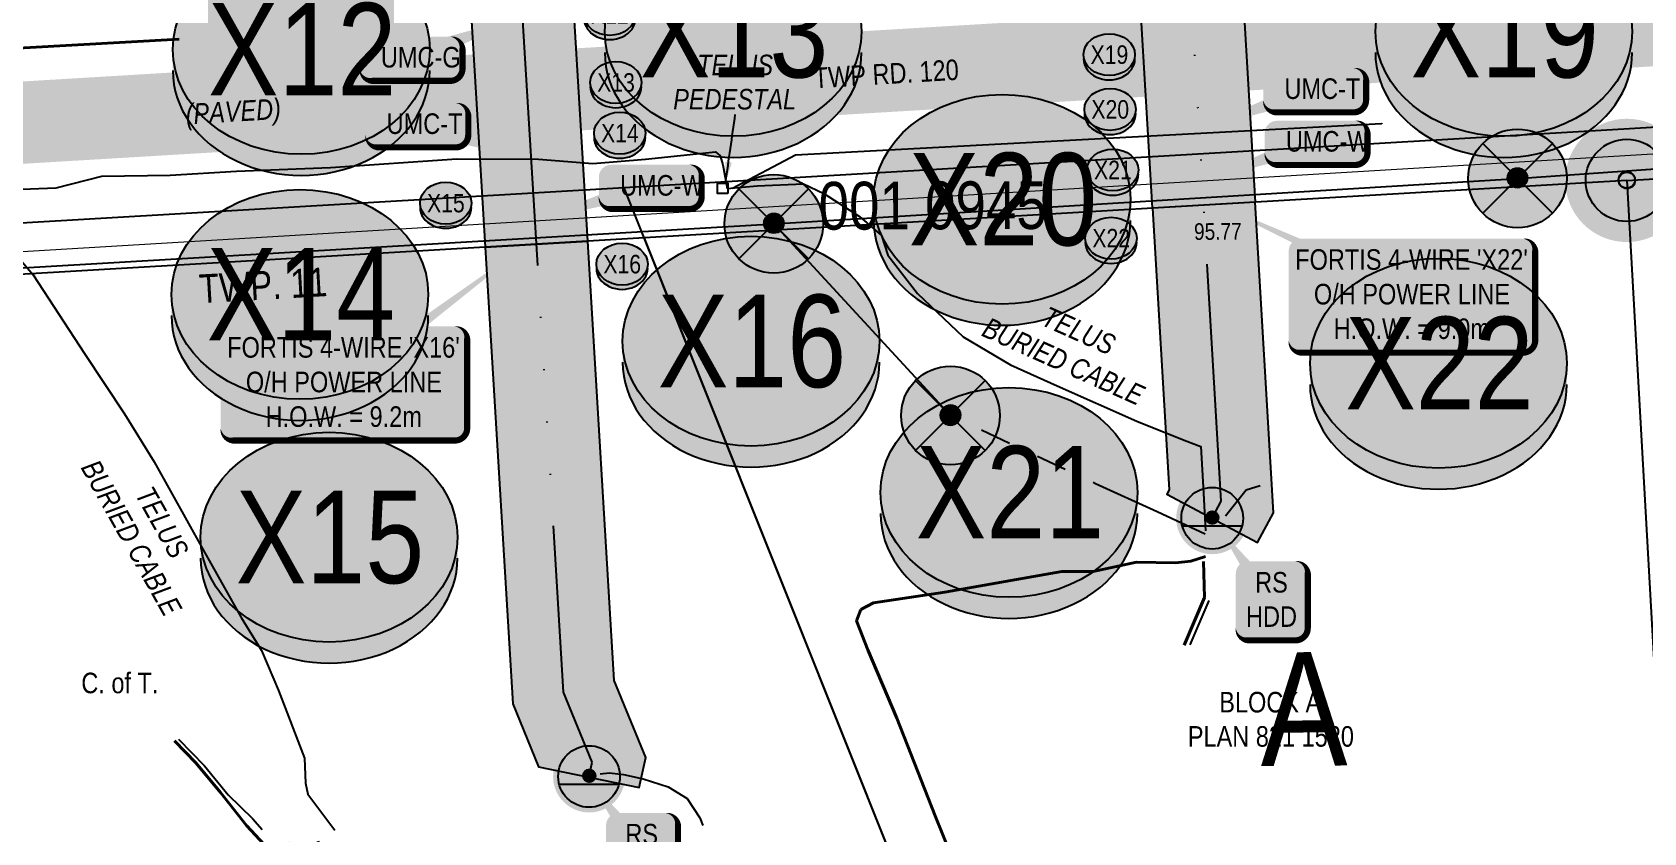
# Model space of a CAD drawing. Extents: x 312545 to 320442, y 5540407 to 5546054.
# Drawn here: x 316339.9 to 316496.8, y 5541290.9 to 5541368.9 of the extents above; entities that cross this region are included whole.
import ezdxf
from ezdxf.enums import TextEntityAlignment as Align

# ---------------------------------------------------------------- set-up
doc = ezdxf.new("R2010")
doc.units = 0
doc.header["$LTSCALE"] = 5
doc.header["$PDSIZE"] = 0.5
for name, pattern in [('COOP2', [10, 5, -1, 0, -1, 0, -1, 0, -1, 0, -1]), ('DASHDOT', [25.4, 12.7, -6.35, 0, -6.35]), ('POWERLINE5', [7.8, 2.4, -0.6, 0.6, -0.6, 0.6, -0.6, 2.4])]:
    doc.linetypes.add(name, pattern=pattern)
doc.layers.get('Defpoints').update_dxf_attribs({"color": 9})
for name, color, linetype in [('AS-POWER', 104, 'foc-POWER'), ('AS-POWER-EXISTING', 72, 'POWERLINE5'), ('AS-POWER-EXISTING-PP', 72, 'Continuous'), ('AS-POWER-EXISTING-PP-1000', 72, 'Continuous'), ('AS-ROADS', 254, 'Continuous'), ('AS-SYMBOL', 7, 'Continuous'), ('AS-SYMBOL-1000', 7, 'Continuous'), ('AS-TELEPHONE', 224, 'foc-TEL'), ('AS-TELEPHONE-T-1000', 224, 'Continuous'), ('D-TXT-1000', 6, 'Continuous'), ('FEATURE_LABEL', 7, 'Continuous'), ('L-MON', 1, 'Continuous'), ('L-MON-1000', 1, 'Continuous'), ('L-ROAD-T-1000', 7, 'Continuous'), ('L-SEC', 7, 'Continuous'), ('L-TITLEDB', 4, 'Continuous'), ('L-TITLEDB-T-1000', 4, 'Continuous'), ('P-APEX RECON PAY ITEMS-1000', 240, 'Continuous'), ('P-APEX RECON-URBAN', 30, 'COOP2'), ('P-APEX RECON-WORK AREA', 104, 'Continuous'), ('P-CROSSINGS', 250, 'Continuous'), ('P-CROSSINGS-1000', 250, 'Continuous')]:
    doc.layers.add(name, color=color, linetype=linetype)
doc.layers.add('AS-RECON EXISTING', color=151, linetype='DASHDOT', lineweight=40)
doc.layers.add('T-TEXT-1000', color=48, linetype='Continuous', lineweight=18)
doc.layers.add('AS-WATER PIPE', color=7, linetype='foc-WATER', lineweight=9, true_color=0x8ac4ff)
doc.layers.add('P-APEX RECON-TO BE DRILLED-H', color=7, linetype='Continuous', true_color=0xffafe1)
doc.styles.add('1.8', font='ARIALN.TTF', dxfattribs={"height": 1.8})
doc.styles.add('175L', font='ARIALN.TTF', dxfattribs={"height": 10})
doc.styles.add('80', font='ARIALN.TTF', dxfattribs={"height": 10})
doc.styles.add('80L', font='ARIALN.TTF', dxfattribs={"height": 10})
doc.styles.add('80LS', font='ARIALNI.TTF', dxfattribs={"height": 10})
doc.styles.add('Crossing', font='ARIALN.TTF', dxfattribs={"height": 10})
doc.styles.add('foc-LtypeFont', font='ARIALN.TTF', dxfattribs={"height": 7.35})
doc.styles.get("Standard").update_dxf_attribs({"font": 'ARIALN.TTF'})
doc.linetypes.add('foc-POWER', pattern='A,6,-1,["P",foc-LtypeFont,S=0.2,R=0,X=-0.625,Y=-0.75],-1.24,4', length=12.24)
doc.linetypes.add('foc-TEL', pattern='A,2,-1,["T",foc-LtypeFont,S=0.2,R=0,X=-0.425,Y=-0.75],-1.24,8', length=12.24)
doc.linetypes.add('foc-WATER', pattern='A,10,-1,["W",foc-LtypeFont,S=0.2,R=0,X=-0.425,Y=-0.75],-2', length=13)
doc.dimstyles.new('Compass 1 000', dxfattribs={"dimtxt": 1.8, "dimasz": 2, "dimexe": 0.2, "dimexo": 0.0625, "dimgap": 0.5, "dimtad": 0, "dimtih": 1, "dimtoh": 1, "dimzin": 0, "dimdsep": 46, "dimtxsty": '1.8', "dimcen": 0.1, "dimse1": 1, "dimse2": 1, "dimclrd": 256, "dimclrt": 256, "dimaunit": 1, "dimadec": 4, "dimazin": 0, "dimtfac": 0.06, "dimtofl": 0, "dimtmove": 0, "dimatfit": 0, "dimfxl": 0.2, "dimtolj": 1, "dimtzin": 0, "dimlwd": -1, "dimarcsym": 0})

# ---------------------------------------------------------------- blocks, each defined once
blk = doc.blocks.new('fdia')
at = {"color": 255, "const_width": 1}
blk.add_lwpolyline([(-0.5, 0, 1), (0.5, 0, 1)], format="xyb", close=True, dxfattribs=at)
blk = doc.blocks.new('Fdiaa')
blk.add_blockref('fdia', (0, 0))
blk = doc.blocks.new('fdib')
at = {"color": 1, "const_width": 1.6}
blk.add_lwpolyline([(-0.4, 0, 1), (0.4, 0, 1)], format="xyb", close=True, dxfattribs=at)
at = {"color": 1}
blk.add_circle((0, 0), 0.8, dxfattribs=at)
blk = doc.blocks.new('Fdibb')
blk.add_blockref('fdib', (0, 0))
blk = doc.blocks.new('fdicc')
for name in ['Fdibb', 'Fdiaa']:
    blk.add_blockref(name, (0, 0))
blk = doc.blocks.new('FDI')
blk.add_blockref('fdicc', (0, 0))
blk = doc.blocks.new('POWERPOLE')
h = blk.add_hatch(color=255)
edge = h.paths.add_edge_path()
edge.add_arc((0, 0), 0.96, 0, 360)
at = {"linetype": 'Continuous'}
for p, q in [((0.679, -0.679), (-0.679, 0.679)), ((-0.679, -0.679), (0.679, 0.679))]:
    blk.add_line(p, q, dxfattribs=at)
blk.add_circle((0, 0), 0.96, dxfattribs=at)
blk = doc.blocks.new('RISER')
h = blk.add_hatch(color=255)
h.dxf.hatch_style = 1
edge = h.paths.add_edge_path()
edge.add_arc((0, 0), 0.7, 0, 360)
blk.add_hatch(color=13).paths.add_polyline_path([(0.581, -0.15), (-0.581, -0.15, 0.774597)])
at = {"color": 13}
blk.add_line((-0.581, -0.15), (0.581, -0.15), dxfattribs=at)
blk.add_circle((0, 0), 0.6, dxfattribs=at)
blk = doc.blocks.new('*U1805')
h = blk.add_hatch(color=255)
edge = h.paths.add_edge_path()
edge.add_line((-54, -28.5), (54, -28.5))
edge.add_arc((54, -22.5), 6, 270, 360)
edge.add_line((60, -22.5), (60, 21))
edge.add_arc((54, 21), 6, 0, 90)
edge.add_line((54, 27), (-54, 27))
edge.add_arc((-54, 21), 6, 90, 180)
edge.add_line((-60, 21), (-60, -22.5))
edge.add_arc((-54, -22.5), 6, 180, 270)
at = {"color": 104, "flags": 128}
blk.add_lwpolyline([(-101.59, 46.79, 0, 7.5, 0), (0, 0, 0, 0, 0)], format="xyseb", dxfattribs=at)
blk.add_lwpolyline([(-54, -28.5, 3, 3, 0), (54, -28.5, 3, 3, 0.414214), (60, -22.5, 3, 3, 0), (60, 21, 3, 0, 0.414214), (54, 27, 0, 0, 0), (-54, 27, 0, 0, 0.414214), (-60, 21, 0, 0, 0), (-60, -22.5, 0, 3, 0.414214)], format="xyseb", close=True, dxfattribs=at)
at = {"color": 104, "style": '80'}
blk.add_attdef('ENTER_TEXT_001', (-26.85, -4.92), '', height=10, dxfattribs=at)
blk = doc.blocks.new('*U1806')
h = blk.add_hatch(color=255)
edge = h.paths.add_edge_path()
edge.add_line((-54, -28.5), (54, -28.5))
edge.add_arc((54, -22.5), 6, 270, 360)
edge.add_line((60, -22.5), (60, 21))
edge.add_arc((54, 21), 6, 0, 90)
edge.add_line((54, 27), (-54, 27))
edge.add_arc((-54, 21), 6, 90, 180)
edge.add_line((-60, 21), (-60, -22.5))
edge.add_arc((-54, -22.5), 6, 180, 270)
at = {"color": 104, "flags": 128}
blk.add_lwpolyline([(93.64, 70.14, 0, 7.5, 0), (0, 0, 0, 0, 0)], format="xyseb", dxfattribs=at)
blk.add_lwpolyline([(-54, -28.5, 3, 3, 0), (54, -28.5, 3, 3, 0.414214), (60, -22.5, 3, 3, 0), (60, 21, 3, 0, 0.414214), (54, 27, 0, 0, 0), (-54, 27, 0, 0, 0.414214), (-60, 21, 0, 0, 0), (-60, -22.5, 0, 3, 0.414214)], format="xyseb", close=True, dxfattribs=at)
at = {"color": 104, "style": '80'}
blk.add_attdef('ENTER_TEXT_001', (-26.85, -4.92), '', height=10, dxfattribs=at)
blk = doc.blocks.new('*U1813')
at = {"true_color": 0xffffa8}
h = blk.add_hatch(color=51, dxfattribs=at)
edge = h.paths.add_edge_path()
edge.add_line((-19, -11.5), (19, -11.5))
edge.add_arc((19, -5.5), 6, 270, 360)
edge.add_line((25, -5.5), (25, 4))
edge.add_arc((19, 4), 6, 0, 90)
edge.add_line((19, 10), (-19, 10))
edge.add_arc((-19, 4), 6, 90, 180)
edge.add_line((-25, 4), (-25, -5.5))
edge.add_arc((-19, -5.5), 6, 180, 270)
at = {"color": 240, "flags": 128}
blk.add_lwpolyline([(-19, -11.5, 3, 3, 0), (19, -11.5, 3, 3, 0.414214), (25, -5.5, 3, 3, 0), (25, 4, 3, 0, 0.414214), (19, 10, 0, 0, 0), (-19, 10, 0, 0, 0.414214), (-25, 4, 0, 0, 0), (-25, -5.5, 0, 3, 0.414214)], format="xyseb", close=True, dxfattribs=at)
for points in [[(-57.46, -20.02, 0, 10, 0), (0, 0, 5, 5, 0)], [(5.45, -7.08, 0, 10, 0), (0, 0, 5, 5, 0)]]:
    blk.add_lwpolyline(points, format="xyseb", dxfattribs=at)
at = {"color": 4, "style": '80'}
blk.add_attdef('OTHER_001', (-14.7, -5), '', height=10, dxfattribs=at)
blk = doc.blocks.new('*U1814')
at = {"true_color": 0xffffa8}
h = blk.add_hatch(color=51, dxfattribs=at)
edge = h.paths.add_edge_path()
edge.add_line((-11.5, -20), (11.5, -20))
edge.add_arc((11.5, -14), 6, 270, 360)
edge.add_line((17.5, -14), (17.5, 12.5))
edge.add_arc((11.5, 12.5), 6, 0, 90)
edge.add_line((11.5, 18.5), (-11.5, 18.5))
edge.add_arc((-11.5, 12.5), 6, 90, 180)
edge.add_line((-17.5, 12.5), (-17.5, -14))
edge.add_arc((-11.5, -14), 6, 180, 270)
at = {"color": 240, "flags": 128}
for points in [[(-25.18, 33.8, 0, 10, 0), (0, 0, 5, 5, 0)], [(5.45, -7.08, 0, 10, 0), (0, 0, 5, 5, 0)]]:
    blk.add_lwpolyline(points, format="xyseb", dxfattribs=at)
blk.add_lwpolyline([(-11.5, -20, 3, 3, 0), (11.5, -20, 3, 3, 0.414214), (17.5, -14, 3, 3, 0), (17.5, 12.5, 3, 0, 0.414214), (11.5, 18.5, 0, 0, 0), (-11.5, 18.5, 0, 0, 0.414214), (-17.5, 12.5, 0, 0, 0), (-17.5, -14, 0, 3, 0.414214)], format="xyseb", close=True, dxfattribs=at)
at = {"color": 4, "style": '80'}
blk.add_attdef('OTHER_001', (-14.7, -5), '', height=10, dxfattribs=at)
blk = doc.blocks.new('*U1815')
at = {"true_color": 0xffffa8}
h = blk.add_hatch(color=51, dxfattribs=at)
edge = h.paths.add_edge_path()
edge.add_line((-19, -11.5), (19, -11.5))
edge.add_arc((19, -5.5), 6, 270, 360)
edge.add_line((25, -5.5), (25, 4))
edge.add_arc((19, 4), 6, 0, 90)
edge.add_line((19, 10), (-19, 10))
edge.add_arc((-19, 4), 6, 90, 180)
edge.add_line((-25, 4), (-25, -5.5))
edge.add_arc((-19, -5.5), 6, 180, 270)
at = {"color": 240, "flags": 128}
blk.add_lwpolyline([(-19, -11.5, 3, 3, 0), (19, -11.5, 3, 3, 0.414214), (25, -5.5, 3, 3, 0), (25, 4, 3, 0, 0.414214), (19, 10, 0, 0, 0), (-19, 10, 0, 0, 0.414214), (-25, 4, 0, 0, 0), (-25, -5.5, 0, 3, 0.414214)], format="xyseb", close=True, dxfattribs=at)
for points in [[(55.83, -17.25, 0, 10, 0), (0, 0, 5, 5, 0)], [(5.45, -7.08, 0, 10, 0), (0, 0, 5, 5, 0)]]:
    blk.add_lwpolyline(points, format="xyseb", dxfattribs=at)
at = {"color": 4, "style": '80'}
blk.add_attdef('OTHER_001', (-14.7, -5), '', height=10, dxfattribs=at)
blk = doc.blocks.new('*U1817')
at = {"true_color": 0xffffa8}
h = blk.add_hatch(color=51, dxfattribs=at)
edge = h.paths.add_edge_path()
edge.add_line((-19, -11.5), (19, -11.5))
edge.add_arc((19, -5.5), 6, 270, 360)
edge.add_line((25, -5.5), (25, 4))
edge.add_arc((19, 4), 6, 0, 90)
edge.add_line((19, 10), (-19, 10))
edge.add_arc((-19, 4), 6, 90, 180)
edge.add_line((-25, 4), (-25, -5.5))
edge.add_arc((-19, -5.5), 6, 180, 270)
at = {"color": 240, "flags": 128}
for points in [[(54.3, 19.89, 0, 10, 0), (0, 0, 5, 5, 0)], [(5.45, -7.08, 0, 10, 0), (0, 0, 5, 5, 0)]]:
    blk.add_lwpolyline(points, format="xyseb", dxfattribs=at)
blk.add_lwpolyline([(-19, -11.5, 3, 3, 0), (19, -11.5, 3, 3, 0.414214), (25, -5.5, 3, 3, 0), (25, 4, 3, 0, 0.414214), (19, 10, 0, 0, 0), (-19, 10, 0, 0, 0.414214), (-25, 4, 0, 0, 0), (-25, -5.5, 0, 3, 0.414214)], format="xyseb", close=True, dxfattribs=at)
at = {"color": 4, "style": '80'}
blk.add_attdef('OTHER_001', (-14.7, -5), '', height=10, dxfattribs=at)
blk = doc.blocks.new('xing2')
h = blk.add_hatch(color=50)
h.dxf.hatch_style = 1
edge = h.paths.add_edge_path()
edge.add_ellipse((0, 0), major_axis=(-12.5, 0), ratio=0.816297, start_angle=0, end_angle=360)
h = blk.add_hatch(color=250)
h.dxf.hatch_style = 1
edge = h.paths.add_edge_path()
edge.add_ellipse((0, -2.05), major_axis=(-12.5, 0), ratio=0.816297, start_angle=0, end_angle=180)
edge.add_line((12.5, -2.05), (12.5, 0))
edge.add_ellipse((0, 0), major_axis=(-12.5, 0), ratio=0.816297, start_angle=0, end_angle=180, ccw=False)
edge.add_line((-12.5, 0), (-12.5, -2.05))
at = {"color": 250}
blk.add_ellipse((0, 0), major_axis=(-12.5, 0), ratio=0.816297, dxfattribs=at)
blk.add_ellipse((0, -2.05), major_axis=(-12.5, 0), ratio=0.816297, start_param=0, end_param=3.141593, dxfattribs=at)
at = {"color": 250, "style": 'Crossing'}
blk.add_attdef('CROSSING', text='', height=9, dxfattribs=at).set_placement((0.09, 0.02), align=Align.MIDDLE_CENTER)
at = {"color": 250, "style": 'Crossing', "flags": 1}
for tag, p in [('OWNER', (0.09, -12.49)), ('DESCRIPTION', (0.09, -25.77)), ('LOCATION', (0.09, -39.3)), ('DWG_REF', (0.09, -52.84))]:
    blk.add_attdef(tag, text='', height=9, dxfattribs=at).set_placement(p, align=Align.MIDDLE_CENTER)
blk = doc.blocks.new('*U1866')
at = {"true_color": 0xffffa8}
h = blk.add_hatch(color=51, dxfattribs=at)
edge = h.paths.add_edge_path()
edge.add_line((-19, -11.5), (19, -11.5))
edge.add_arc((19, -5.5), 6, 270, 360)
edge.add_line((25, -5.5), (25, 4))
edge.add_arc((19, 4), 6, 0, 90)
edge.add_line((19, 10), (-19, 10))
edge.add_arc((-19, 4), 6, 90, 180)
edge.add_line((-25, 4), (-25, -5.5))
edge.add_arc((-19, -5.5), 6, 180, 270)
at = {"color": 240, "flags": 128}
blk.add_lwpolyline([(-19, -11.5, 3, 3, 0), (19, -11.5, 3, 3, 0.414214), (25, -5.5, 3, 3, 0), (25, 4, 3, 0, 0.414214), (19, 10, 0, 0, 0), (-19, 10, 0, 0, 0.414214), (-25, 4, 0, 0, 0), (-25, -5.5, 0, 3, 0.414214)], format="xyseb", close=True, dxfattribs=at)
for points in [[(-55.55, -19, 0, 10, 0), (0, 0, 5, 5, 0)], [(5.45, -7.08, 0, 10, 0), (0, 0, 5, 5, 0)]]:
    blk.add_lwpolyline(points, format="xyseb", dxfattribs=at)
at = {"color": 4, "style": '80'}
blk.add_attdef('OTHER_001', (-14.7, -5), '', height=10, dxfattribs=at)
blk = doc.blocks.new('*U1867')
at = {"true_color": 0xffffa8}
h = blk.add_hatch(color=51, dxfattribs=at)
edge = h.paths.add_edge_path()
edge.add_line((-19, -11.5), (19, -11.5))
edge.add_arc((19, -5.5), 6, 270, 360)
edge.add_line((25, -5.5), (25, 4))
edge.add_arc((19, 4), 6, 0, 90)
edge.add_line((19, 10), (-19, 10))
edge.add_arc((-19, 4), 6, 90, 180)
edge.add_line((-25, 4), (-25, -5.5))
edge.add_arc((-19, -5.5), 6, 180, 270)
at = {"color": 240, "flags": 128}
blk.add_lwpolyline([(-19, -11.5, 3, 3, 0), (19, -11.5, 3, 3, 0.414214), (25, -5.5, 3, 3, 0), (25, 4, 3, 0, 0.414214), (19, 10, 0, 0, 0), (-19, 10, 0, 0, 0.414214), (-25, 4, 0, 0, 0), (-25, -5.5, 0, 3, 0.414214)], format="xyseb", close=True, dxfattribs=at)
for points in [[(-55.89, -17.01, 0, 10, 0), (0, 0, 5, 5, 0)], [(5.45, -7.08, 0, 10, 0), (0, 0, 5, 5, 0)]]:
    blk.add_lwpolyline(points, format="xyseb", dxfattribs=at)
at = {"color": 4, "style": '80'}
blk.add_attdef('OTHER_001', (-14.7, -5), '', height=10, dxfattribs=at)
blk = doc.blocks.new('*D1868')
at = {"layer": 'Defpoints', "color": 0, "transparency": 16777216}
for p in [(316505.47, 5541385.3), (316513.79, 5541385.8), (316507.27, 5541355.23)]:
    blk.add_point(p, dxfattribs=at)
at = {"layer": 'L-TITLEDB-T-1000', "transparency": 16777216}
for p, q in [((316513.55, 5541389.79), (316511.55, 5541389.79)), ((316513.67, 5541387.79), (316513.55, 5541389.79)), ((316515.72, 5541353.73), (316515.84, 5541351.74))]:
    blk.add_line(p, q, dxfattribs=at)
for points in [[(316514.01, 5541387.81), (316513.34, 5541387.77), (316513.79, 5541385.8)], [(316516.05, 5541353.75), (316515.39, 5541353.71), (316515.6, 5541355.73)]]:
    blk.add_solid(points, dxfattribs=at)
at = {"layer": 'L-TITLEDB-T-1000', "transparency": 16777216, "insert": (316503.1, 5541389.79), "char_height": 1.8, "attachment_point": 5, "style": '1.8'}
blk.add_mtext('\\A1;{\\H1.1111x;30.12 ROAD\\PPLAN 001 0945}', dxfattribs=at)

msp = doc.modelspace()

# ---------------------------------------------------------------- hatches: boundary and pattern name
at = {"layer": 'P-APEX RECON-TO BE DRILLED-H'}
h = msp.add_hatch(color=256, dxfattribs=at)
h.dxf.hatch_style = 1
h.paths.add_polyline_path([(316450.325, 5541323.919), (316450.54, 5541324.323), (316445.36, 5541412.261), (316455.346, 5541412.849), (316460.692, 5541322.098), (316459.15, 5541319.209)])
h = msp.add_hatch(color=256, dxfattribs=at)
h.dxf.hatch_style = 1
h.paths.add_polyline_path([(316389.164, 5541297.368), (316386.651, 5541303.492), (316380.314, 5541408.358), (316390.299, 5541408.961), (316396.535, 5541305.754), (316399.601, 5541298.285), (316398.963, 5541295.358)])

# ---------------------------------------------------------------- linework, layer by layer
at = {"layer": 'AS-POWER', "flags": 128}
for points in [[(316484.466, 5541354.639), (316557.642, 5541359.77), (316630.83, 5541364.206), (316706.523, 5541368.793), (316777.096, 5541373.071), (316850.234, 5541377.503), (316924.778, 5541381.316)], [(316273.804, 5541342.164), (316323.974, 5541345.048), (316412.052, 5541350.202), (316484.466, 5541354.639)], [(316412.056, 5541350.214), (316412.056, 5541350.214), (316429.256, 5541331.564)]]:
    msp.add_lwpolyline(points, dxfattribs=at)
at = {"layer": 'AS-POWER-EXISTING', "flags": 128}
for points in [[(316454.053, 5541320.019), (316449.365, 5541322.184), (316443.388, 5541324.914), (316429.226, 5541331.558)], [(316456.047, 5541321.793), (316458.031, 5541324.341), (316459.421, 5541324.741)], [(316454.404, 5541313.565), (316452.577, 5541309.246)], [(316354.111, 5541300.065), (316356.63, 5541297.462), (316358.937, 5541294.624), (316361.305, 5541292.351), (316362.334, 5541291.188), (316363.331, 5541290.398), (316365.36, 5541289.861), (316367.154, 5541289.861), (316368.443, 5541290.322), (316369.445, 5541290.68)], [(316395.167, 5541296.689), (316396.06, 5541296.77), (316397.431, 5541296.628), (316399.348, 5541296.197), (316401.767, 5541295.404), (316403.619, 5541294.273), (316404.872, 5541292.4), (316405.788, 5541289.809), (316405.734, 5541286.118), (316405.33, 5541280.491), (316404.735, 5541275.729), (316403.232, 5541270.723), (316402.289, 5541268.607), (316402.095, 5541267.203), (316403.744, 5541263.575), (316406.338, 5541260.291)]]:
    msp.add_lwpolyline(points, dxfattribs=at)
at = {"layer": 'AS-RECON EXISTING', "flags": 128}
for points in [[(316167.566, 5541372.875), (316172.726, 5541369.437), (316176.443, 5541367.035), (316180.369, 5541364.872), (316183.964, 5541362.803), (316185.974, 5541361.691), (316188.892, 5541360.044), (316191.455, 5541359.397), (316194.539, 5541359.224), (316196.544, 5541359.264), (316204.215, 5541360.268), (316214.699, 5541360.743), (316226.14, 5541362.112), (316239.104, 5541363.179), (316256.899, 5541363.592), (316276.392, 5541364.21), (316297.451, 5541365.378), (316317.951, 5541366.154), (316339.08, 5541367.357), (316365.234, 5541368.806), (316395.106, 5541370.916), (316417.226, 5541371.92), (316449.557, 5541373.719), (316499.496, 5541376.825), (316529.143, 5541378.657), (316558.777, 5541380.559), (316612.404, 5541383.688), (316672.147, 5541386.796), (316697.925, 5541388.286), (316760.986, 5541392.051), (316820.538, 5541395.932), (316869.941, 5541399.095), (316901.704, 5541400.755), (316927.718, 5541401.951), (316981.097, 5541405.719), (317030.522, 5541408.438), (317079.49, 5541411.554), (317126.343, 5541414.1), (317154.452, 5541415.629), (317155.634, 5541415.931), (317155.597, 5541417.344), (317155.332, 5541422.906), (317157.534, 5541422.996), (317164.94, 5541423.484), (317175.87, 5541423.985), (317195.019, 5541425.191), (317220.551, 5541426.697), (317240.373, 5541428.166), (317249.268, 5541428.42), (317259.092, 5541428.747), (317269.771, 5541429.292), (317279.613, 5541429.987), (317284.97, 5541430.775), (317286.327, 5541431.957), (317287.976, 5541433.813), (317289.272, 5541436.024)], [(316454.09, 5541317.839), (316452.65, 5541317.389), (316451.156, 5541317.23), (316447.384, 5541317.29), (316443.145, 5541316.366), (316440.093, 5541316.371), (316428.725, 5541314.374), (316421.777, 5541313.327), (316420.523, 5541312.686), (316420.107, 5541311.585), (316421.229, 5541308.768), (316424.022, 5541302.102), (316427.757, 5541292.6), (316432.507, 5541280.882), (316435.626, 5541272.336), (316437.384, 5541265.078), (316438.709, 5541260.49), (316439.115, 5541259.932), (316439.666, 5541259.636), (316440.485, 5541259.833), (316465.668, 5541264.227), (316492.267, 5541268.907), (316494.761, 5541269.591)]]:
    msp.add_lwpolyline(points, dxfattribs=at)
at = {"layer": 'AS-RECON EXISTING', "color": 240, "flags": 128}
for points in [[(316453.891, 5541317.338), (316453.983, 5541313.842), (316452.013, 5541309.204)], [(316370.279, 5541285.668), (316369.384, 5541285.756), (316367.348, 5541286.465), (316365.331, 5541287.675), (316364.247, 5541288.257), (316363.31, 5541288.858), (316360.736, 5541291.668), (316358.209, 5541294.852), (316355.788, 5541297.77), (316353.718, 5541299.883)]]:
    msp.add_lwpolyline(points, dxfattribs=at)
at = {"layer": 'AS-ROADS', "const_width": 8.003, "flags": 128}
msp.add_lwpolyline([(315570.924, 5541314.139), (317413.601, 5541424.332)], dxfattribs=at)
at = {"layer": 'AS-TELEPHONE', "flags": 128}
for points in [[(316408.028, 5541353.705), (316414.178, 5541356.941), (316471.213, 5541359.986), (316471.238, 5541359.934)], [(316270.963, 5541344.876), (316288.055, 5541347.364), (316308.474, 5541352.184), (316311.589, 5541352.173), (316313.813, 5541352.105), (316320.498, 5541352.767), (316327.32, 5541352.981), (316333.8, 5541353.41), (316342.195, 5541353.733), (316346.654, 5541354.86), (316353.306, 5541354.953), (316359.769, 5541355.34), (316368.891, 5541355.7), (316381.195, 5541356.56), (316389.152, 5541356.501), (316394.458, 5541356.081), (316399.582, 5541356.501), (316406.39, 5541357.218), (316406.844, 5541356.832), (316407.107, 5541355.961), (316407.514, 5541353.654)], [(316407.506, 5541353.655), (316410.452, 5541353.914), (316414.963, 5541354.112), (316416.931, 5541353.17), (316420.405, 5541350.94), (316422.546, 5541349.096), (316423.152, 5541347.161), (316426.055, 5541343.449), (316430.508, 5541339.21), (316435.087, 5541336.485), (316439.646, 5541334.439), (316447.401, 5541331.011), (316452.024, 5541329.167), (316453.631, 5541328.548), (316453.893, 5541324.004), (316454.073, 5541320.338)], [(316333.519, 5541353.235), (316334.001, 5541352.05), (316335.791, 5541349.452), (316337.322, 5541347.854), (316338.486, 5541346.961), (316339.945, 5541345.264), (316344.946, 5541337.591), (316348.856, 5541331.724), (316351.747, 5541327.068), (316356.518, 5541318.502), (316360.221, 5541311.897), (316362.195, 5541308.703), (316363.843, 5541304.806), (316366.369, 5541298.211), (316366.483, 5541295.771), (316366.702, 5541294.701), (316369.327, 5541291.188)]]:
    msp.add_lwpolyline(points, dxfattribs=at)
msp.add_lwpolyline([(316407.569, 5541353.162), (316406.569, 5541353.162), (316406.569, 5541354.162), (316407.569, 5541354.162)], close=True, dxfattribs=at)
at = {"layer": 'AS-WATER PIPE', "flags": 128}
msp.add_lwpolyline([(316240.813, 5541341.647), (317197.518, 5541398.972), (317338.162, 5541407.274)], dxfattribs=at)
at = {"layer": 'L-SEC', "flags": 128}
for points in [[(317280.51, 5541406.614), (316494.821, 5541359.438)], [(316494.821, 5541359.438), (316397.503, 5541353.735)], [(316397.503, 5541353.735), (315691.419, 5541312.353)]]:
    msp.add_lwpolyline(points, dxfattribs=at)
at = {"layer": 'L-TITLEDB', "flags": 128}
for points in [[(316495.106, 5541354.445), (317285.787, 5541401.921)], [(316495.106, 5541354.445), (316399.466, 5541348.84)], [(316399.466, 5541348.84), (315691.712, 5541307.359)], [(316399.458, 5541348.839), (316399.462, 5541348.829)]]:
    msp.add_lwpolyline(points, dxfattribs=at)
at = {"layer": 'L-TITLEDB'}
for points in [[(316495.106, 5541354.445), (316511.162, 5541069.328)], [(316495.106, 5541354.445), (316511.162, 5541069.328)], [(316511.162, 5541069.328), (316397.502, 5541353.735)], [(316511.162, 5541069.328), (316399.462, 5541348.829)]]:
    msp.add_lwpolyline(points, dxfattribs=at)
at = {"layer": 'P-APEX RECON-URBAN', "flags": 128}
for points in [[(316454.737, 5541321.564), (316455.616, 5541323.211), (316450.353, 5541412.555)], [(316394.076, 5541296.42), (316394.382, 5541297.827), (316391.593, 5541304.623), (316385.307, 5541408.66)]]:
    msp.add_lwpolyline(points, dxfattribs=at)
at = {"layer": 'P-APEX RECON-WORK AREA', "flags": 128}
for points in [[(316448.925, 5541351.738), (316447.153, 5541381.816), (316457.139, 5541382.402), (316458.911, 5541352.324)], [(316393.951, 5541348.517), (316392.134, 5541378.592), (316382.148, 5541378.007), (316383.965, 5541347.931)], [(316448.925, 5541351.738), (316450.54, 5541324.323), (316450.325, 5541323.919), (316459.15, 5541319.209), (316460.692, 5541322.098), (316458.911, 5541352.324)], [(316383.965, 5541347.931), (316386.651, 5541303.492), (316389.165, 5541297.366), (316398.964, 5541295.358), (316399.6, 5541298.286), (316396.535, 5541305.754), (316393.951, 5541348.517)]]:
    msp.add_lwpolyline(points, close=True, dxfattribs=at)

# ---------------------------------------------------------------- block references
at = {"layer": 'AS-POWER-EXISTING-PP', "color": 2, "xscale": 5.001580479999992, "yscale": 5.001580479999992, "zscale": 5.001580479999992}
msp.add_blockref('POWERPOLE', (316484.466, 5541354.639), dxfattribs=at)
at = {"layer": 'AS-POWER-EXISTING-PP', "xscale": 5.001580479999992, "yscale": 5.001580479999992, "zscale": 5.001580479999992}
for p in [(316412.056, 5541350.214), (316429.256, 5541331.564)]:
    msp.add_blockref('POWERPOLE', p, dxfattribs=at)
at = {"layer": 'AS-POWER-EXISTING-PP'}
msp.add_blockref('POWERPOLE', (316429.256, 5541331.564), dxfattribs=at)
at = {"layer": 'AS-POWER-EXISTING-PP-1000', "color": 2}
msp.add_blockref('POWERPOLE', (316484.456, 5541354.692), dxfattribs=at)
msp.add_blockref('POWERPOLE', (316484.456, 5541354.692), dxfattribs=at)
at = {"layer": 'AS-POWER-EXISTING-PP-1000', "xscale": 0.9996840038851079, "yscale": 0.9996840038851079, "zscale": 0.9996840038851079}
msp.add_blockref('POWERPOLE', (316412.069, 5541350.268), dxfattribs=at)
at = {"layer": 'AS-POWER-EXISTING-PP-1000'}
for p in [(316412.069, 5541350.268), (316429.264, 5541331.624)]:
    msp.add_blockref('POWERPOLE', p, dxfattribs=at)
at = {"layer": 'AS-SYMBOL', "xscale": 5.001580479999992, "yscale": 5.001580479999992, "zscale": 5.001580479999992}
for p in [(316454.737, 5541321.564), (316394.076, 5541296.424)]:
    msp.add_blockref('RISER', p, dxfattribs=at)
at = {"layer": 'AS-SYMBOL-1000'}
for p in [(316454.737, 5541321.627), (316394.095, 5541296.495)]:
    msp.add_blockref('RISER', p, dxfattribs=at)
at = {"layer": 'L-MON'}
for xscale, yscale, zscale in [(5.001580479999992, 5.001580479999992, 5.001580479999992), (1.000316096, 1.000316096, 1.000316096)]:
    msp.add_blockref('FDI', (316495.106, 5541354.445), dxfattribs=dict(at, xscale=xscale, yscale=yscale, zscale=zscale))
at = {"layer": 'L-MON-1000'}
msp.add_blockref('FDI', (316495.093, 5541354.498), dxfattribs=at)
at = {"layer": 'P-APEX RECON PAY ITEMS-1000', "xscale": 0.2001664926837859, "yscale": 0.2001664926837859, "zscale": 0.2001664926837859}
for name, p, values in [('*U1817', (316376.748, 5541366.433), {'OTHER_001': 'UMC-G'}), ('*U1813', (316464.718, 5541363.373), {'OTHER_001': 'UMC-T'}), ('*U1815', (316377.311, 5541359.967), {'OTHER_001': 'UMC-T'}), ('*U1866', (316464.854, 5541358.25), {'OTHER_001': 'UMC-W'}), ('*U1867', (316400.034, 5541353.963), {'OTHER_001': 'UMC-W'})]:
    msp.add_blockref(name, p, dxfattribs=at).add_auto_attribs(values)
at = {"layer": 'P-APEX RECON PAY ITEMS-1000'}
ref = msp.add_blockref('*U1814', (316460.539, 5541313.678), dxfattribs=dict(at, xscale=0.2001664926837859, yscale=0.2001664926837859, zscale=0.2001664926837859))
ref.add_attrib('OTHER_001', 'RS', (316458.918, 5541314.327), dxfattribs={"layer": '0', "color": 4, "height": 2.0017, "style": '80'})
ref.add_attrib('OTHER_002', 'HDD', (316458.031, 5541310.991), dxfattribs={"layer": '0', "color": 4, "height": 2.0017, "style": '80'})
ref = msp.add_blockref('*U1814', (316399.231, 5541289.158), dxfattribs=dict(at, xscale=0.2001664926837859, yscale=0.2001664926837859, zscale=0.2001664926837859))
ref.add_attrib('OTHER_001', 'RS', (316397.61, 5541289.807), dxfattribs={"layer": '0', "color": 4, "height": 2.0017, "style": '80'})
ref.add_attrib('OTHER_002', 'HDD', (316396.723, 5541286.471), dxfattribs={"layer": '0', "color": 4, "height": 2.0017, "style": '80'})
at = {"layer": 'P-CROSSINGS', "xscale": 1.000316096, "yscale": 1.000316096, "zscale": 1.000316096}
for p, values in [((316408.104, 5541368.943), {'CROSSING': 'X13'}), ((316483.125, 5541368.943), {'CROSSING': 'X19'}), ((316366.056, 5541367.194), {'CROSSING': 'X12'}), ((316434.282, 5541352.603), {'CROSSING': 'X20'}), ((316365.922, 5541343.348), {'CROSSING': 'X14'}), ((316409.845, 5541338.797), {'CROSSING': 'X16'}), ((316476.767, 5541336.644), {'CROSSING': 'X22'}), ((316434.955, 5541324.074), {'CROSSING': 'X21'}), ((316368.767, 5541319.719), {'CROSSING': 'X15'})]:
    msp.add_blockref('xing2', p, dxfattribs=at).add_auto_attribs(values)
at = {"layer": 'P-CROSSINGS-1000'}
for p, xscale, yscale, zscale, values in [((316396.092, 5541370.605), 0.1999999999999999, 0.1999999999999999, 0.1999999999999999, {'CROSSING': 'X12'}), ((316444.716, 5541366.683), 0.1999999999999999, 0.1999999999999999, 0.1999999999999999, {'CROSSING': 'X19'}), ((316396.681, 5541363.974), 0.1999999999999999, 0.1999999999999999, 0.1999999999999999, {'CROSSING': 'X13'}), ((316444.795, 5541361.355), 0.1999999999999999, 0.1999999999999999, 0.1999999999999999, {'CROSSING': 'X20'}), ((316397.059, 5541359.045), 0.1999999999999999, 0.1999999999999999, 0.1999999999999999, {'CROSSING': 'X14'}), ((316445.052, 5541355.458), 0.2000632192, 0.2000632192, 0.2000632192, {'CROSSING': 'X21'}), ((316380.118, 5541352.233), 0.2000632192, 0.2000632192, 0.2000632192, {'CROSSING': 'X15'}), ((316444.887, 5541348.816), 0.1999999999999999, 0.1999999999999999, 0.1999999999999999, {'CROSSING': 'X22'}), ((316397.285, 5541346.293), 0.1999999999999999, 0.1999999999999999, 0.1999999999999999, {'CROSSING': 'X16'})]:
    msp.add_blockref('xing2', p, dxfattribs=dict(at, xscale=xscale, yscale=yscale, zscale=zscale)).add_auto_attribs(values)
ref = msp.add_blockref('*U1805', (316474.185, 5541343.377), dxfattribs=dict(at, xscale=0.1999999999999999, yscale=0.1999999999999999, zscale=0.1999999999999999))
ref.add_attrib('ENTER_TEXT_001', "FORTIS 4-WIRE 'X22'", (316462.821, 5541345.745), dxfattribs={"layer": '0', "color": 104, "height": 2, "style": '80'})
ref.add_attrib('ENTER_TEXT_002', 'O/H POWER LINE', (316464.64, 5541342.376), dxfattribs={"layer": '0', "color": 104, "height": 2, "style": '80'})
ref.add_attrib('ENTER_TEXT_003', 'H.O.W. = 9.0m', (316466.562, 5541339.007), dxfattribs={"layer": '0', "color": 104, "height": 2, "style": '80'})
ref = msp.add_blockref('*U1806', (316370.209, 5541334.826), dxfattribs=dict(at, xscale=0.1999999999999999, yscale=0.1999999999999999, zscale=0.1999999999999999))
ref.add_attrib('ENTER_TEXT_001', "FORTIS 4-WIRE 'X16'", (316358.845, 5541337.194), dxfattribs={"layer": '0', "color": 104, "height": 2, "style": '80'})
ref.add_attrib('ENTER_TEXT_002', 'O/H POWER LINE', (316360.665, 5541333.825), dxfattribs={"layer": '0', "color": 104, "height": 2, "style": '80'})
ref.add_attrib('ENTER_TEXT_003', 'H.O.W. = 9.2m', (316362.586, 5541330.457), dxfattribs={"layer": '0', "color": 104, "height": 2, "style": '80'})

# ---------------------------------------------------------------- texts
at = {"layer": 'AS-TELEPHONE-T-1000', "insert": (316402.202, 5541366.684), "char_height": 1.99937, "attachment_point": 1, "style": '175L'}
msp.add_mtext_dynamic_manual_height_columns('\\pi2.402;{\\fArial Narrow|b0|i1|c0|p34;TELUS\\P\\pi0.067114;PEDESTAL}', width=11.91359, gutter_width=10, heights=[0], dxfattribs=at)
at = {"layer": 'AS-TELEPHONE-T-1000', "char_height": 2, "attachment_point": 1, "style": '175L'}
for insert, rotation in [((316434.308, 5541344.252), 335.8375), ((316349.171, 5541329.151), 299.27735)]:
    msp.add_mtext_dynamic_manual_height_columns('\\pi4.9063;{\\fArial Narrow|b0|i1|c0|p34;TELUS\\P\\pi0.059795;BURIED CABLE}', width=16.9245, gutter_width=50, heights=[0], dxfattribs=dict(at, insert=insert, rotation=rotation))
at = {"layer": 'D-TXT-1000', "color": 3, "insert": (316356.036, 5541345.277), "char_height": 2.7991, "attachment_point": 1, "rotation": 3.26217, "style": '80L'}
msp.add_mtext_dynamic_manual_height_columns('TWP. 11', width=101.3954, gutter_width=47.5, heights=[0], dxfattribs=at)
at = {"layer": 'FEATURE_LABEL'}
for s, height, rotation, p in [('001 0945', 4.65, 0.2, (316427.535, 5541349.683)), ('A', 11.05, 0.3, (316463.699, 5541297.476))]:
    msp.add_text(s, height=height, rotation=rotation, dxfattribs=at).set_placement(p, align=Align.CENTER)
msp.add_text('95.77', height=1.62, rotation=0.4, dxfattribs=at).set_placement((316455.285, 5541350.289), align=Align.TOP_CENTER)
at = {"layer": 'L-ROAD-T-1000', "insert": (316422.949, 5541365.818), "char_height": 1.99988, "width": 14.03689, "attachment_point": 2, "rotation": 3.43617, "style": '80L'}
msp.add_mtext('TWP RD. 120', dxfattribs=at)
at = {"layer": 'L-TITLEDB-T-1000', "char_height": 1.99937, "attachment_point": 1, "style": '175L'}
for s, insert in [('\\pi4.437;C. of T.', (316340.211, 5541306.528)), ('\\pi3.157;BLOCK A\\P\\pi0.097964;PLAN 821 1520', (316452.267, 5541304.658))]:
    msp.add_mtext_dynamic_manual_height_columns(s, width=16.07904, gutter_width=100, heights=[8.856], dxfattribs=dict(at, insert=insert))
at = {"layer": 'T-TEXT-1000', "insert": (316359.375, 5541362.156), "char_height": 1.9999, "width": 9.1777, "attachment_point": 2, "rotation": 3.43617, "style": '80LS'}
msp.add_mtext('(PAVED)', dxfattribs=at)

# ---------------------------------------------------------------- dimensions: what is measured, and where the dimension line sits
at = {"layer": 'L-TITLEDB-T-1000'}
dim = msp.add_linear_dim(base=(316513.793, 5541385.796), p1=(316507.272, 5541355.229), p2=(316505.467, 5541385.296), angle=93.43617, text='{\\H1.1111x;30.12 ROAD\\PPLAN 001 0945}', dimstyle='Compass 1 000', dxfattribs=at)
dim.commit()
dim.dimension.update_dxf_attribs({"geometry": '*D1868', "text_midpoint": (316503.101, 5541389.79), "dimtype": 161})

# ---------------------------------------------------------------- leaders
at = {"layer": 'AS-TELEPHONE-T-1000', "path_type": 1}
msp.add_leader([(316407.372, 5541354.241), (316408.31, 5541360.875)], dimstyle='Compass 1 000', dxfattribs=at)

doc.saveas('drawing.dxf')
